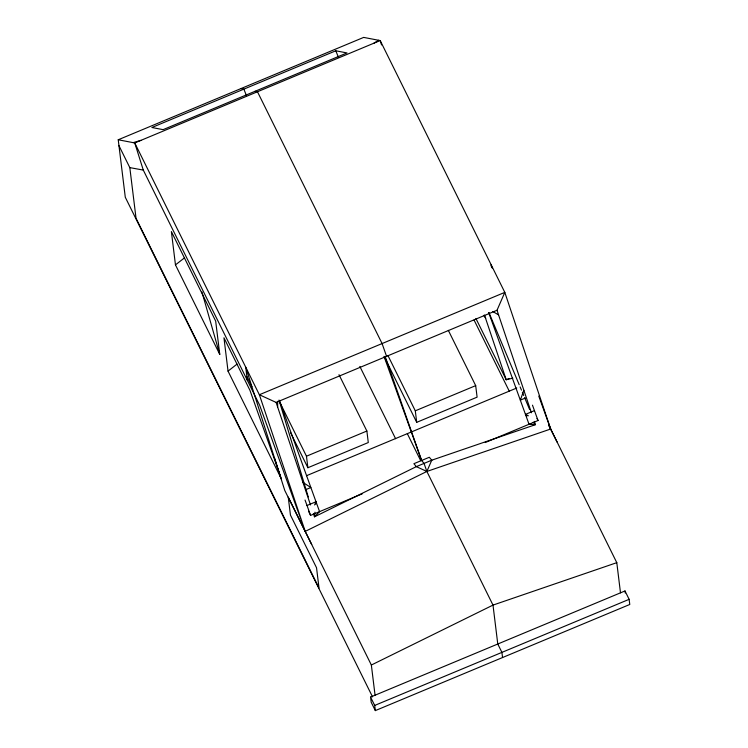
<?xml version="1.0" encoding="UTF-8"?>
<svg xmlns="http://www.w3.org/2000/svg" width="748" height="748" viewBox="0 0 748 748"><rect width="100%" height="100%" fill="white"/><g stroke="black" fill="none" stroke-linecap="round" stroke-linejoin="round"><path stroke-width="1.12" d="M277.648 407.024L277.658 401.321M314.955 512.184L314.487 516.821L416.337 466.63L431.755 460.198L535.409 424.677L534.315 421.414M315.768 504.068L316.002 501.758L307.007 505.508M523.862 390.26L520.318 400.152L525.32 398.067M314.618 504.956L316.002 501.758M531.426 412.784L497.018 310.261L504.807 292.375L380.19 40.57L363.668 37.4L118.231 139.773L125.29 197.266L372.532 696.865M175.462 264.886L171.376 231.562L215.667 321.07L219.762 354.393L175.462 264.886L184.476 257.873M228.037 371.12L223.951 337.797L249.982 390.4L281.444 479.038L228.037 371.12L237.051 364.108M373.906 43.197L378.6 40.27M305.221 531.389L426.865 471.455L550.659 429.025L504.807 292.375L259.369 394.748L305.221 531.389L259.621 405.145L143.289 170.086L134.752 142.943L118.231 139.773M375.057 695.201L371.354 665.028L492.997 605.095L616.791 562.664L548.602 424.864M335.805 50.789L151.909 127.497L163.101 129.647L346.997 52.94L335.805 50.789L338.423 57.278M381.564 44.917L380.19 40.57L134.752 142.943L259.369 394.748L276.096 402.405L497.018 310.261M366.875 431.026L368.287 442.545L307.886 467.734L306.474 456.215L366.875 431.026L338.994 374.683M475.691 385.631L477.102 397.151L416.711 422.339L415.299 410.82L475.691 385.631L448.323 330.336M509.22 378.497L506.218 379.75L475.924 318.526M306.474 475.719L516.765 388.006M305.867 489.603L310.859 487.518L302.94 482.404M526.994 415.972L525.461 414.392L534.455 410.643M308.522 511.23L310.579 515.381L362.322 493.802M485.218 442.545L538.027 420.516L532.483 405.164M370.559 697.08L624.991 590.957L629.133 599.326L629.769 604.478L375.337 710.6L371.195 702.232L370.559 697.08L374.701 705.439L375.337 710.6M374.701 705.439L629.133 599.326M133.163 142.634L141.035 140.325M512.829 378.161L506.218 379.75L484.48 315.067M118.951 145.664L129.815 167.617L143.289 170.086M240.95 88.582L243.857 89.143L246.475 95.622M255.049 91.293L257.471 91.761L382.088 343.556L386.557 356.329M525.461 414.392L528.378 415.804M492.848 311.561L498.57 314.88M533.118 422.302L535.409 424.677L529.032 424.266L488.706 312.627M384.005 356.366L421.601 460.488L424.051 463.414L426.865 471.455L492.997 605.095L497.775 644.019L501.917 652.387L502.553 657.539M483.722 315.366L485.742 318.209M548.826 425.434L557.148 442.133M311.701 544.497L284.764 490.445L245.727 367.193L247.345 380.339M536.999 418.441L538.027 420.516M474.073 320.051L509.323 391.279M387.932 355.524L415.299 410.82M384.453 357.161L416.711 422.339M407.323 433.653L420.703 460.675M359.835 366.436L395.599 438.711M279.63 401.957L306.474 456.215M290.486 432.55L307.886 467.734M246.877 376.543L251.917 386.725M371.354 665.028L288.242 497.093L290.448 515.063L316.535 567.76L319.022 588.04L136.043 218.294L129.815 167.617M488.94 312.561L519.215 384.752M520.122 386.903L521.478 390.138M522.375 392.289L523.731 395.524M524.638 397.674L529.612 409.53M538.766 396.085L550.659 429.025M279.649 401.078L319.574 511.632L314.487 516.821L313.393 513.558M305.034 500.029L310.579 515.381M385.257 356.674L421.601 460.488M276.096 402.405L310.495 504.937M492.203 268.074L491.165 264.82L491.427 266.896M274.694 458.589L280.622 477.364M279.013 400.068L308.26 496.934M201.932 291.972L219.762 354.393M624.991 590.957L625.253 593.024M616.791 562.664L620.494 592.837M431.755 460.198L426.865 471.455L416.337 466.63L413.896 463.695L429.315 457.271L431.755 460.198"/></g></svg>
